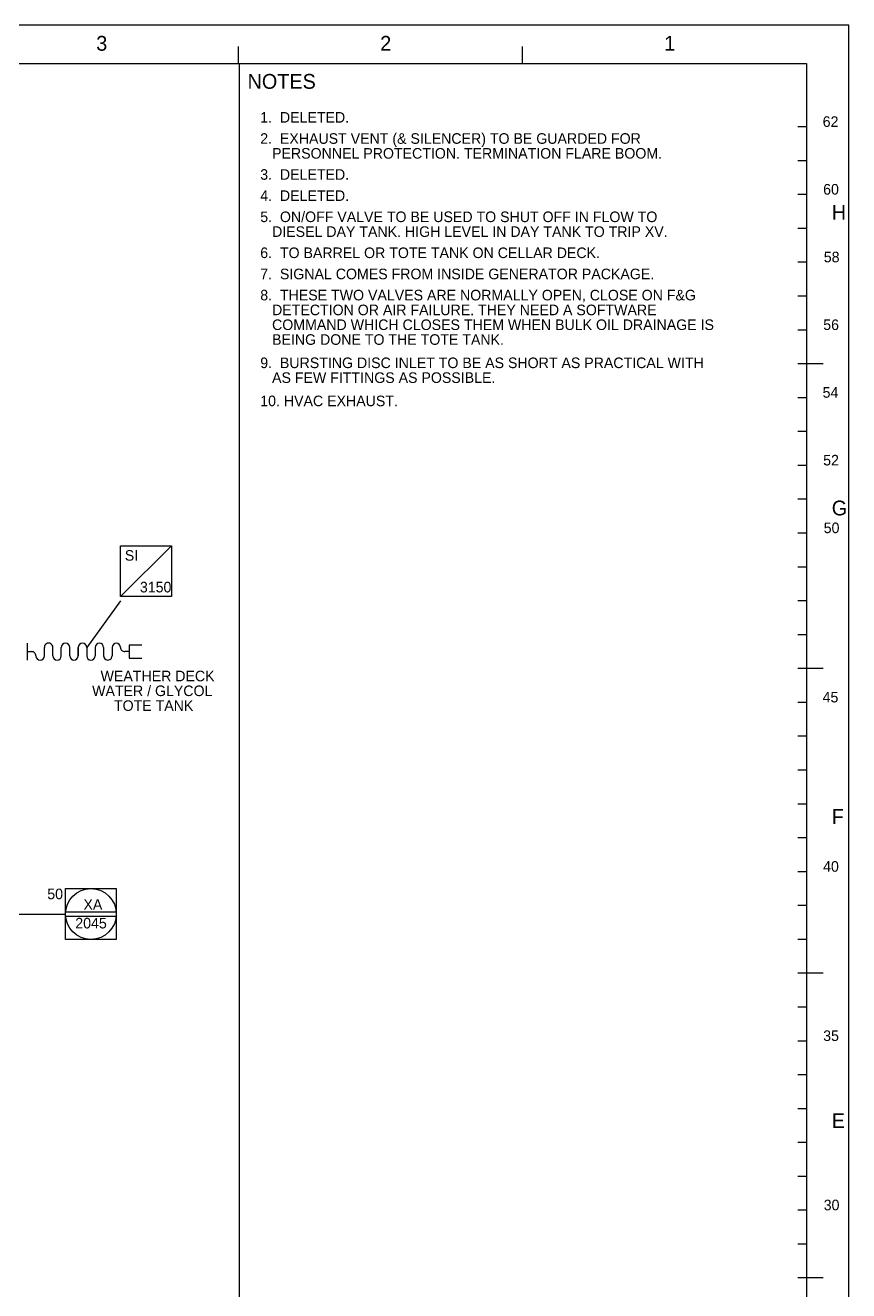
# Model space of a CAD drawing. Extents: x 0 to 840, y 0 to 594.
# Drawn here: x 645.5 to 840, y 295 to 594 of the extents above; entities that cross this region are included whole.
import ezdxf

# ---------------------------------------------------------------- set-up
doc = ezdxf.new("R2010")
doc.units = 0
for name, color, linetype in [('01-LIN-025-A', 7, 'Continuous'), ('15-LIN-025-PHAN', 7, 'Continuous'), ('18-LIN-025-SP', 7, 'Continuous'), ('35-TXT-025', 7, 'Continuous'), ('36-TXT-035', 7, 'Continuous'), ('39-TXT-100', 7, 'Continuous'), ('40-', 7, 'Continuous'), ('43-', 7, 'Continuous'), ('45-', 7, 'Continuous')]:
    doc.layers.add(name, color=color, linetype=linetype)

msp = doc.modelspace()

# ---------------------------------------------------------------- linework, layer by layer
at = {"layer": '01-LIN-025-A'}
for p, q in [((668, 458), (660, 447)), ((646, 444), (646, 448)), ((646, 446), (647, 446)), ((646, 446), (646, 446)), ((650, 445), (650, 447)), ((652, 445), (652, 447)), ((654, 445), (654, 447)), ((656, 445), (656, 447)), ((658, 445), (658, 447)), ((658, 447), (658, 445)), ((660, 447), (660, 445)), ((662, 447), (662, 445)), ((664, 447), (664, 445)), ((666, 447), (666, 445)), ((670, 446), (669, 446)), ((673, 447.5), (670, 447.5)), ((670, 447.5), (670, 444.5)), ((670, 446), (670, 446)), ((670, 444.5), (673, 444.5)), ((655, 378), (655, 390)), ((655, 390), (667, 390)), ((667, 390), (667, 378)), ((655, 384.5), (667, 384.5)), ((655, 383.5), (667, 383.5)), ((667, 378), (655, 378))]:
    msp.add_line(p, q, dxfattribs=at)
msp.add_lwpolyline([(668, 459), (668, 471), (680, 471), (680, 459), (668, 459), (680, 471)], dxfattribs=at)
msp.add_circle((661, 384), 6, dxfattribs=at)
for centre, start, end in [((647, 445), 359.9407, 90.0148), ((651, 447), 359.9604, 180), ((655, 447), 0, 180), ((659, 447), 0, 180), ((663, 447), 0, 179.9604), ((667, 447), 0, 180), ((669, 447), 179.9407, 270.0148), ((649, 445), 180, 0), ((653, 445), 180, 359.9604), ((657, 445), 180, 0), ((661, 445), 180, 0), ((665, 445), 179.9604, 0)]:
    msp.add_arc(centre, 1, start, end, dxfattribs=at)
at = {"layer": '15-LIN-025-PHAN'}
msp.add_line((696, 585), (696, 70), dxfattribs=at)
at = {"layer": '18-LIN-025-SP'}
msp.add_line((631, 384), (655, 384), dxfattribs=at)
at = {"layer": '43-'}
msp.add_lwpolyline([(0, 594), (0, 0), (840, 0), (840, 594)], close=True, dxfattribs=at)
for points in [[(695.8, 589), (695.8, 585)], [(762.88, 589), (762.88, 585)], [(830, 570), (828, 570)], [(830, 562), (828, 562)], [(830, 554), (828, 554)], [(830, 546), (828, 546)], [(830, 538), (828, 538)], [(830, 530), (828, 530)], [(830, 522), (828, 522)], [(830, 514), (828, 514)], [(834, 514), (830, 514)], [(830, 506), (828, 506)], [(830, 498), (828, 498)], [(830, 490), (828, 490)], [(830, 482), (828, 482)], [(830, 474), (828, 474)], [(830, 466), (828, 466)], [(830, 458), (828, 458)], [(830, 450), (828, 450)], [(830, 442), (828, 442)], [(834, 442), (830, 442)], [(830, 434), (828, 434)], [(830, 426), (828, 426)], [(830, 418), (828, 418)], [(830, 410), (828, 410)], [(830, 402), (828, 402)], [(830, 394), (828, 394)], [(830, 386), (828, 386)], [(830, 378), (828, 378)], [(830, 370), (828, 370)], [(834, 370), (830, 370)], [(830, 362), (828, 362)], [(830, 354), (828, 354)], [(830, 346), (828, 346)], [(830, 338), (828, 338)], [(830, 330), (828, 330)], [(830, 322), (828, 322)], [(830, 314), (828, 314)], [(830, 306), (828, 306)], [(830, 298), (828, 298)], [(834, 298), (830, 298)]]:
    msp.add_lwpolyline(points, dxfattribs=at)
at = {"layer": '45-'}
msp.add_lwpolyline([(25, 585), (830, 585), (830, 10), (25, 10)], close=True, dxfattribs=at)

# ---------------------------------------------------------------- texts
at = {"layer": '35-TXT-025'}
for s, p in [('1.  DELETED.', (701, 571)), ('2.  EXHAUST VENT (& SILENCER) TO BE GUARDED FOR', (701, 566)), ('   PERSONNEL PROTECTION. TERMINATION FLARE BOOM.', (701, 562.5)), ('3.  DELETED.', (701, 557.5)), ('4.  DELETED.', (701, 552.5)), ('5.  ON/OFF VALVE TO BE USED TO SHUT OFF IN FLOW TO', (701, 547.5)), ('   DIESEL DAY TANK. HIGH LEVEL IN DAY TANK TO TRIP XV.', (701, 544)), ('6.  TO BARREL OR TOTE TANK ON CELLAR DECK.', (701, 539)), ('7.  SIGNAL COMES FROM INSIDE GENERATOR PACKAGE.', (701, 534)), ('8.  THESE TWO VALVES ARE NORMALLY OPEN, CLOSE ON F&G', (701, 529)), ('   DETECTION OR AIR FAILURE. THEY NEED A SOFTWARE', (701, 525.5)), ('   COMMAND WHICH CLOSES THEM WHEN BULK OIL DRAINAGE IS', (701, 522)), ('   BEING DONE TO THE TOTE TANK.', (701, 518.5)), ('9.  BURSTING DISC INLET TO BE AS SHORT AS PRACTICAL WITH', (701, 513)), ('   AS FEW FITTINGS AS POSSIBLE.', (701, 509.5)), ('10. HVAC EXHAUST.', (701, 504)), ('SI', (669, 467.5)), ('3150', (672.57, 460)), ('WEATHER DECK', (663.28, 439)), ('WATER / GLYCOL', (661.28, 435.5)), ('TOTE TANK', (666.44, 432)), ('50', (650.69, 387.5)), ('XA', (659.24, 385)), ('2045', (657.31, 380.6))]:
    msp.add_text(s, height=2.5, dxfattribs=at).set_placement(p)
at = {"layer": '36-TXT-035'}
msp.add_text('NOTES', height=3.5, dxfattribs=at).set_placement((698, 579))
at = {"layer": '39-TXT-100'}
for s, p in [('62', (833.86, 570)), ('60', (833.97, 554)), ('58', (834.12, 538)), ('56', (833.99, 522)), ('54', (833.84, 506)), ('52', (833.98, 490)), ('50', (834.1, 474)), ('45', (833.84, 434)), ('40', (833.96, 394)), ('35', (833.98, 354)), ('30', (834.1, 314))]:
    msp.add_text(s, height=2.5, dxfattribs=at).set_placement(p)
at = {"layer": '40-'}
for s, p in [('3', (662.26, 588)), ('2', (729.34, 588)), ('1', (796.42, 588)), ('H', (836, 548.06)), ('G', (836, 478.19)), ('F', (836, 405.31)), ('E', (836, 333.44))]:
    msp.add_text(s, height=3.5, dxfattribs=at).set_placement(p)

doc.saveas('drawing.dxf')
